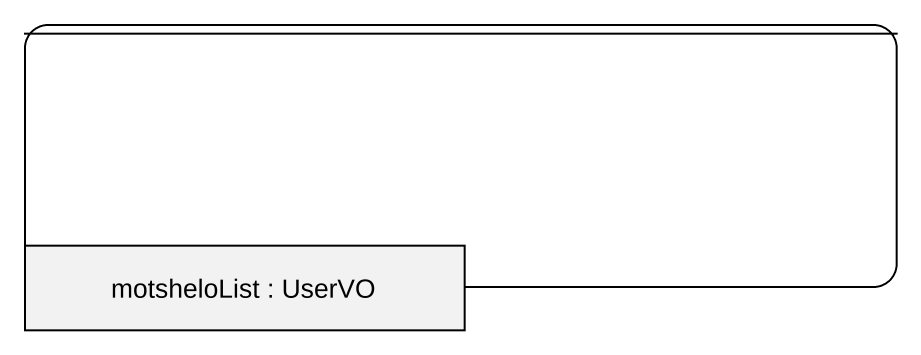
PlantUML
@startuml
hide empty description
state " " as state1 {
  state "motsheloList : UserVO" as motsheloList <<object>>
}
@enduml
